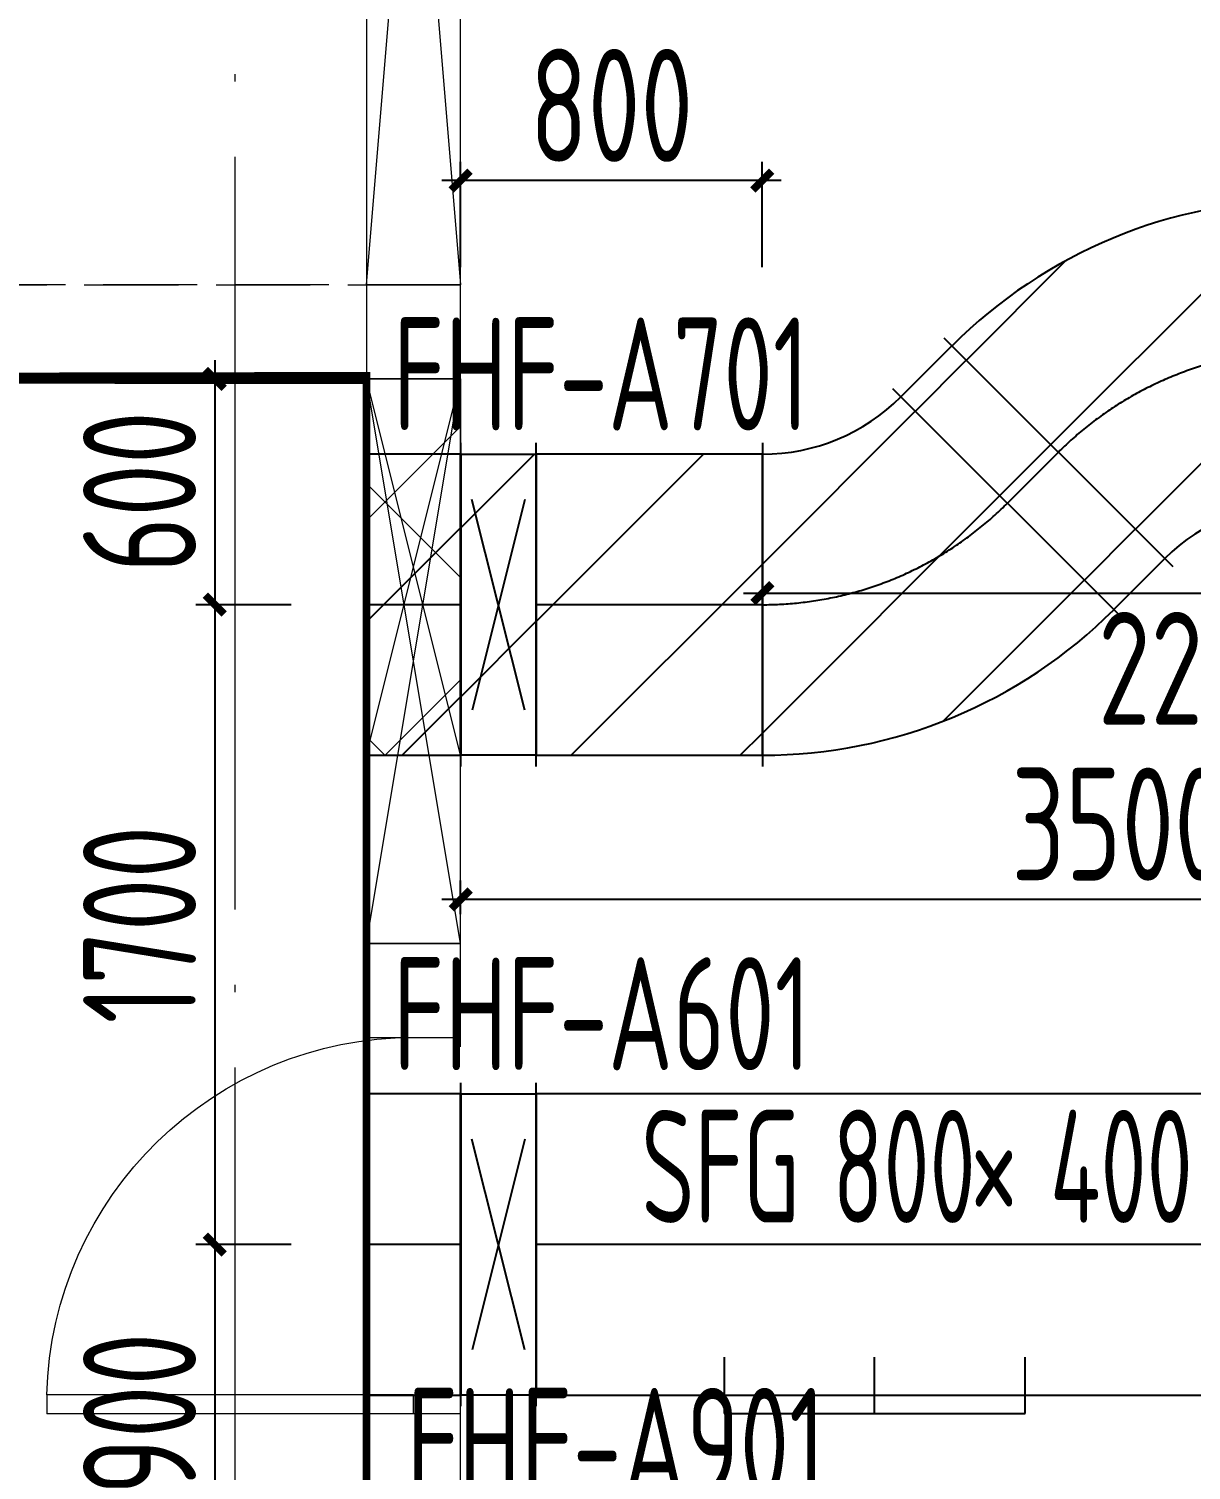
# Model space of a CAD drawing. Extents: x 13114849 to 13479250, y 160225 to 278773.
# Drawn here: x 13247850 to 13250939, y 198810 to 202640 of the extents above; entities that cross this region are included whole.
import ezdxf

# ---------------------------------------------------------------- set-up
doc = ezdxf.new("R2010")
doc.units = 0
doc.header["$LTSCALE"] = 1000
doc.header["$MEASUREMENT"] = 0
for name, pattern in [('CENTER2', [28.575000000000003, 19.05, -3.175, 3.175, -3.175]), ('DASH', [0.35, 0.25, -0.1]), ('DOTE', [2.4200000000000004, 2, -0.2, 0.02, -0.2])]:
    doc.linetypes.add(name, pattern=pattern)
for name, color, linetype in [('DUCT-X-P标注', 7, 'Continuous'), ('DUCT-X-S中心线', 5, 'CENTER2'), ('DUCT-X-S标注', 7, 'Continuous'), ('DUCT-X-S法兰', 4, 'Continuous'), ('DUCT-X-S管', 3, 'Continuous'), ('DUCT-X-S管端线', 4, 'Continuous'), ('DUCT-X-S阀门', 7, 'Continuous'), ('Hvac-Hide', 8, 'Continuous')]:
    doc.layers.add(name, color=color, linetype=linetype)
doc.layers.add('建筑底图', color=8, linetype='Continuous', lineweight=13)
doc.styles.add('67', font='gbenor.shx', dxfattribs={"width": 0.7, "bigfont": 'hztxt.shx'})
doc.styles.add('du', font='gbenor.shx', dxfattribs={"width": 0.8, "bigfont": 'hztxt.shx'})
doc.dimstyles.new('67', dxfattribs={"dimscale": 100, "dimtxt": 3, "dimasz": 0.5, "dimexe": 0.5, "dimexo": 2, "dimgap": 0.5, "dimtad": 2, "dimdec": 0, "dimrnd": 5, "dimzin": 0, "dimdsep": 46, "dimtxsty": 'du', "dimblk": 'ARCHTICK', "dimcen": 0, "dimdle": 0.5, "dimclrd": 256, "dimclre": 256, "dimclrt": 256, "dimazin": 0, "dimtfac": 1, "dimtdec": 0, "dimtix": 1, "dimtmove": 2, "dimatfit": 3, "dimfxl": 1, "dimtolj": 1, "dimtzin": 0, "dimlwd": -1, "dimlwe": -1, "dimarcsym": 0})

# ---------------------------------------------------------------- blocks, each defined once
blk = doc.blocks.new('_ArchTick')
at = {"color": 0, "linetype": 'ByBlock', "const_width": 0.4}
blk.add_lwpolyline([(-0.5, -0.5), (0.5, 0.5)], dxfattribs=at)
blk = doc.blocks.new('*D330')
at = {"layer": 'DUCT-X-S标注', "transparency": 16777216}
for p, q in [((13248997.36620515, 202006.5644799118), (13248997.36620515, 202286.4268275829)), ((13249798.99999999, 202006.5644799827), (13249798.99999999, 202286.4268275829)), ((13249848.99999999, 202236.4268275829), (13248947.36620515, 202236.4268275829))]:
    blk.add_line(p, q, dxfattribs=at)
at = {"layer": 'DUCT-X-S标注', "transparency": 16777216, "xscale": 50, "yscale": 50, "zscale": 50, "rotation": 180}
blk.add_blockref('_ArchTick', (13248997.36620515, 202236.4268275829), dxfattribs=at)
at = {"layer": 'DUCT-X-S标注', "transparency": 16777216, "xscale": 50, "yscale": 50, "zscale": 50}
blk.add_blockref('_ArchTick', (13249798.99999999, 202236.4268275829), dxfattribs=at)
at = {"layer": 'DUCT-X-S标注', "transparency": 16777216, "insert": (13249398.18310257, 202436.4268275829), "char_height": 300, "attachment_point": 5, "style": 'du'}
blk.add_mtext('\\A1;800', dxfattribs=at)
blk = doc.blocks.new('*D321')
at = {"layer": 'DUCT-X-P标注', "transparency": 16777216}
for p, q in [((13248344, 199459.2367026544), (13248344, 198459.5146854777)), ((13248547.36620671, 199409.2367026544), (13248294, 199409.2367026544)), ((13248547.36620671, 198509.5146854777), (13248294, 198509.5146854777))]:
    blk.add_line(p, q, dxfattribs=at)
at = {"layer": 'DUCT-X-P标注', "transparency": 16777216, "xscale": 50, "yscale": 50, "zscale": 50}
for p, rotation in [((13248344, 199409.2367026544), 90), ((13248344, 198509.5146854777), 270)]:
    blk.add_blockref('_ArchTick', p, dxfattribs=dict(at, rotation=rotation))
at = {"layer": 'DUCT-X-P标注', "transparency": 16777216, "insert": (13248144, 198959.3756940681), "char_height": 300, "attachment_point": 5, "rotation": 90, "style": 'du'}
blk.add_mtext('\\A1;900', dxfattribs=at)
blk = doc.blocks.new('*D317')
at = {"layer": 'DUCT-X-S标注', "transparency": 16777216}
for p, q in [((13248997.36620659, 200287.1330364022), (13248997.36620659, 200376.381648673)), ((13252497.03874609, 200131.0679888918), (13252497.03874609, 200376.381648673)), ((13252547.03874609, 200326.381648673), (13248947.36620659, 200326.381648673))]:
    blk.add_line(p, q, dxfattribs=at)
at = {"layer": 'DUCT-X-S标注', "transparency": 16777216, "xscale": 50, "yscale": 50, "zscale": 50, "rotation": 180}
blk.add_blockref('_ArchTick', (13248997.36620659, 200326.381648673), dxfattribs=at)
at = {"layer": 'DUCT-X-S标注', "transparency": 16777216, "xscale": 50, "yscale": 50, "zscale": 50}
blk.add_blockref('_ArchTick', (13252497.03874609, 200326.381648673), dxfattribs=at)
at = {"layer": 'DUCT-X-S标注', "transparency": 16777216, "insert": (13250747.20247634, 200526.381648673), "char_height": 300, "attachment_point": 5, "style": 'du'}
blk.add_mtext('\\A1;3500', dxfattribs=at)
blk = doc.blocks.new('*D256')
at = {"layer": 'DUCT-X-S标注', "transparency": 16777216}
for p, q in [((13249798.99999999, 201334.5822706714), (13249798.99999999, 201090.3474791925)), ((13251997.58894407, 201334.5822706714), (13251997.58894407, 201090.3474791925)), ((13249748.99999999, 201140.3474791925), (13252047.58894407, 201140.3474791925))]:
    blk.add_line(p, q, dxfattribs=at)
at = {"layer": 'DUCT-X-S标注', "transparency": 16777216, "xscale": 50, "yscale": 50, "zscale": 50, "rotation": 180}
blk.add_blockref('_ArchTick', (13249798.99999999, 201140.3474791925), dxfattribs=at)
at = {"layer": 'DUCT-X-S标注', "transparency": 16777216, "xscale": 50, "yscale": 50, "zscale": 50}
blk.add_blockref('_ArchTick', (13251997.58894407, 201140.3474791925), dxfattribs=at)
at = {"layer": 'DUCT-X-S标注', "transparency": 16777216, "insert": (13250970.82092723, 200940.3474791925), "char_height": 300, "attachment_point": 5, "style": 'du'}
blk.add_mtext('\\A1;2200', dxfattribs=at)
blk = doc.blocks.new('*D215')
at = {"layer": 'DUCT-X-P标注', "transparency": 16777216}
for p, q in [((13248344, 201159.5146774194), (13248344, 199359.2367026544)), ((13248547.36620519, 201109.5146774194), (13248294, 201109.5146774194)), ((13248547.36620671, 199409.2367026544), (13248294, 199409.2367026544))]:
    blk.add_line(p, q, dxfattribs=at)
at = {"layer": 'DUCT-X-P标注', "transparency": 16777216, "xscale": 50, "yscale": 50, "zscale": 50}
for p, rotation in [((13248344, 201109.5146774194), 90), ((13248344, 199409.2367026544), 270)]:
    blk.add_blockref('_ArchTick', p, dxfattribs=dict(at, rotation=rotation))
at = {"layer": 'DUCT-X-P标注', "transparency": 16777216, "insert": (13248144, 200259.375690039), "char_height": 300, "attachment_point": 5, "rotation": 90, "style": 'du'}
blk.add_mtext('\\A1;1700', dxfattribs=at)
blk = doc.blocks.new('*D214')
at = {"layer": 'DUCT-X-P标注', "transparency": 16777216}
for p, q in [((13248344, 201759.5146693037), (13248344, 201059.5146774194)), ((13248547.36620922, 201709.5146693037), (13248294, 201709.5146693037)), ((13248547.36620519, 201109.5146774194), (13248294, 201109.5146774194))]:
    blk.add_line(p, q, dxfattribs=at)
at = {"layer": 'DUCT-X-P标注', "transparency": 16777216, "xscale": 50, "yscale": 50, "zscale": 50}
for p, rotation in [((13248344, 201709.5146693037), 90), ((13248344, 201109.5146774194), 270)]:
    blk.add_blockref('_ArchTick', p, dxfattribs=dict(at, rotation=rotation))
at = {"layer": 'DUCT-X-P标注', "transparency": 16777216, "insert": (13248144, 201409.5146733637), "char_height": 300, "attachment_point": 5, "rotation": 90, "style": 'du'}
blk.add_mtext('\\A1;600', dxfattribs=at)
blk = doc.blocks.new('_FZH')
blk.add_lwpolyline([(-0.5, -0.5), (0.5, -0.5), (0.5, 0.5), (-0.4999999999999999, 0.5)], close=True)
blk = doc.blocks.new('$DorLib2D$00000001')
for p, q in [((0.45, 0.975), (0.5000000000000002, 0.975)), ((0.45, 0), (0.45, 0.975)), ((0.5, 0), (0.5, 0.975)), ((0.5, 0), (0.45, 0))]:
    blk.add_line(p, q)
at = {"lineweight": 13}
blk.add_arc((0.475, 0), 0.975, 91.46928358135379, 180, dxfattribs=at)

msp = doc.modelspace()

# ---------------------------------------------------------------- hatches: boundary and pattern name
at = {"layer": 'DUCT-X-S管'}
h = msp.add_hatch(dxfattribs=at)
h.set_pattern_fill('ANSI31', color=8, scale=200)
h.set_pattern_definition([(45, (0, 0), (-224.5064030267288, 224.5064030267288), [])])
h.paths.add_polyline_path([(13249447.56620513, 209819.5139869216), (13249247.56620513, 209819.5139869219), (13249247.56620513, 209019.5139869219), (13249447.56620513, 209019.5139869216)])
h.paths.add_polyline_path([(13251249.25773995, 209419.5139869194), (13249447.76620513, 209419.5139869216), (13249447.76620513, 209019.5139869216), (13251249.25773995, 209019.5139869194)])
h.paths.add_polyline_path([(13251249.25773995, 209819.5139869194), (13249447.76620513, 209819.5139869216), (13249447.76620513, 209419.5139869216), (13251249.25773995, 209419.5139869194)])
h.paths.add_polyline_path([(13251249.45773995, 209819.5139869194), (13251249.45773995, 209419.5139869194), (13252049.45773995, 209419.5139869184)], flags=17)
h.paths.add_polyline_path([(13252049.45773995, 209419.5139869184), (13251249.45773995, 209419.5139869194), (13251249.45773995, 209019.5139869194)])
h.paths.add_polyline_path([(13252049.45773995, 209819.5139869184), (13251249.45773995, 209819.5139869194), (13252049.45773995, 209419.5139869184)], flags=17)
h.paths.add_polyline_path([(13252049.45773995, 209419.5139869184), (13251249.45773995, 209019.5139869194), (13252049.45773995, 209019.5139869184)])
h.paths.add_polyline_path([(13249247.36620514, 209819.5139869219), (13248747.36620513, 209819.5139869225), (13248747.36620513, 209419.5139869225), (13249247.36620514, 209419.5139869219)])
h.paths.add_polyline_path([(13249247.36620514, 209419.5139869219), (13248747.36620513, 209419.5139869225), (13248747.36620513, 209019.5139869225), (13249247.36620514, 209019.5139869219)])
h.paths.add_polyline_path([(13249247.36620513, 208619.5139868674), (13248747.36620513, 208619.5139868671), (13248747.36620513, 208219.5139868671), (13249247.36620513, 208219.5139868674)])
h.paths.add_polyline_path([(13249247.36620513, 208219.5139868674), (13248747.36620513, 208219.5139868671), (13248747.36620513, 207819.5139868671), (13249247.36620513, 207819.5139868674)])
h.paths.add_polyline_path([(13251198.63290905, 208619.5139868676), (13249447.76620513, 208619.5139868675), (13249447.76620513, 208219.5139868675), (13251198.63290905, 208219.5139868676)])
h.paths.add_polyline_path([(13249447.56620513, 208619.5139868647), (13249247.56620513, 208619.5139868647), (13249247.56620513, 207819.5139868702), (13249447.56620513, 207819.5139868703)])
h.paths.add_polyline_path([(13251198.63290905, 208219.5139868676), (13249447.76620513, 208219.5139868675), (13249447.76620513, 207819.5139868675), (13251198.63290905, 207819.5139868676)])
h.paths.add_polyline_path([(13251198.83290905, 208619.5139868676), (13251198.83290905, 208219.5139868676), (13251998.83290905, 208219.5139868676)])
h.paths.add_polyline_path([(13251998.83290905, 208219.5139868676), (13251198.83290905, 208219.5139868676), (13251198.83290905, 207819.5139868676)], flags=17)
h.paths.add_polyline_path([(13251998.83290905, 208219.5139868676), (13251198.83290905, 207819.5139868676), (13251998.83290905, 207819.5139868676)], flags=17)
h.paths.add_polyline_path([(13251998.83290905, 208619.5139868676), (13251198.83290905, 208619.5139868676), (13251998.83290905, 208219.5139868676)])
h.paths.add_polyline_path([(13252850.25773995, 209419.5139869174), (13252850.25773995, 209019.5139869174), (13253650.25773995, 209019.5139869164)], flags=17)
h.paths.add_polyline_path([(13253650.25773995, 209819.5139869164), (13252850.25773995, 209819.5139869174), (13252850.25773995, 209419.5139869174)])
h.paths.add_polyline_path([(13253650.25773995, 209819.5139869164), (13252850.25773995, 209419.5139869174), (13253650.25773995, 209419.5139869164)])
h.paths.add_polyline_path([(13253650.25773995, 209419.5139869164), (13252850.25773995, 209419.5139869174), (13253650.25773995, 209019.5139869164)], flags=17)
h.paths.add_polyline_path([(13256072.34927476, 209419.5139869133), (13253650.45773995, 209419.5139869164), (13253650.45773995, 209019.5139869164), (13256072.34927476, 209019.5139869133)])
h.paths.add_polyline_path([(13256072.34927476, 209819.5139869133), (13253650.45773995, 209819.5139869164), (13253650.45773995, 209419.5139869164), (13256072.34927476, 209419.5139869133)])
h.paths.add_polyline_path([(13256072.34927476, 208619.5139868679), (13253599.83290905, 208619.5139868677), (13253599.83290905, 208219.5139868677), (13256072.34927476, 208219.5139868679)])
h.paths.add_polyline_path([(13256072.34927476, 208219.5139868679), (13253599.83290905, 208219.5139868677), (13253599.83290905, 207819.5139868677), (13256072.34927476, 207819.5139868679)])
h.paths.add_polyline_path([(13253599.63290905, 208619.5139868677), (13252799.63290905, 208219.5139868677), (13253599.63290905, 208219.5139868677)], flags=17)
h.paths.add_polyline_path([(13253599.63290905, 208219.5139868677), (13252799.63290905, 208219.5139868677), (13253599.63290905, 207819.5139868677)])
h.paths.add_polyline_path([(13252799.63290905, 208219.5139868677), (13252799.63290905, 207819.5139868677), (13253599.63290905, 207819.5139868677)])
h.paths.add_polyline_path([(13253599.63290905, 208619.5139868677), (13252799.63290905, 208619.5139868677), (13252799.63290905, 208219.5139868677)], flags=17)
h.paths.add_polyline_path([(13256272.54927476, 208619.5139868679), (13256072.54927476, 208619.5139868679), (13256072.54927476, 207819.5139868679), (13256272.54927476, 207819.5139868679)])
h.paths.add_polyline_path([(13256772.82409987, 208619.5139868679), (13256272.74927476, 208619.5139868679), (13256272.74927476, 208219.5139868679), (13256772.82409987, 208219.5139868679)])
h.paths.add_polyline_path([(13256772.82409987, 208219.5139868679), (13256272.74927476, 208219.5139868679), (13256272.74927476, 207819.5139868679), (13256772.82409987, 207819.5139868679)])
h.paths.add_polyline_path([(13256773.74210515, 209419.513986911), (13256272.74927476, 209419.5139869126), (13256272.74927476, 209019.5139869126), (13256773.74210515, 209019.513986911)])
h.paths.add_polyline_path([(13256272.54927477, 209819.5139869098), (13256072.54927477, 209819.5139869105), (13256072.54927476, 209019.513986916), (13256272.54927476, 209019.5139869153)])
h.paths.add_polyline_path([(13256773.74210515, 209819.513986911), (13256272.74927477, 209819.5139869126), (13256272.74927476, 209419.5139869126), (13256773.74210515, 209419.513986911)])
h.paths.add_polyline_path([(13259709.96315765, 209819.5139869007), (13259397.2421051, 209819.5139869017), (13259397.2421051, 209419.5139869017), (13259709.96315764, 209419.5139869007)])
h.paths.add_polyline_path([(13259810.16315765, 209641.9598676498), (13259810.16315765, 209819.5139869004), (13259710.16315765, 209819.5139869007), (13259710.16315764, 209019.5139869007), (13259910.16315764, 209019.5139869), (13259910.16315765, 209819.5139869), (13259810.16315765, 209819.5139869004)])
h.paths.add_polyline_path([(13260223.08421019, 209819.513986899), (13259910.36315764, 209819.5139869), (13259910.36315764, 209419.5139869), (13260223.08421019, 209419.513986899)])
h.paths.add_polyline_path([(13259709.96315764, 209419.5139869007), (13259397.2421051, 209419.5139869017), (13259397.24210509, 209019.5139869017), (13259709.96315764, 209019.5139869007)])
h.paths.add_polyline_path([(13260223.08421019, 209419.513986899), (13259910.36315764, 209419.5139869), (13259910.36315764, 209019.5139869), (13260223.08421019, 209019.513986899)])
h.paths.add_polyline_path([(13260423.28421019, 209819.5139868983), (13260223.28421019, 209819.513986899), (13260223.28421019, 209019.513986899), (13260423.28421019, 209019.5139868983)])
h.paths.add_polyline_path([(13260702.16620409, 209819.5139868973), (13260423.48421019, 209819.5139868983), (13260423.48421019, 209419.5139868983), (13260702.16620409, 209419.5139868973)])
h.paths.add_polyline_path([(13260702.16620409, 209419.5139868973), (13260423.48421019, 209419.5139868983), (13260423.48421019, 209019.5139868983), (13260702.16620408, 209019.5139868973)])
h.paths.add_polyline_path([(13261272.36620408, 209939.5139868975), (13261272.36620409, 209989.5139868971), (13260872.36620409, 209989.5139868971), (13260872.36620409, 209939.5139868989, -0.4142135623741164), (13260752.36620409, 209819.5139868989), (13260702.36620409, 209819.5139868973), (13260702.36620408, 209419.5139868973), (13260752.36620408, 209419.5139868971, 0.414213562374118)], flags=17)
h.paths.add_polyline_path([(13261672.36620409, 209989.5139868971), (13261272.36620409, 209989.5139868971), (13261272.36620408, 209939.5139868975, -0.4142135623741175), (13260752.36620408, 209419.5139868971), (13260702.36620408, 209419.5139868973), (13260702.36620408, 209019.5139868973), (13261672.36620409, 209019.513986894)])
h.paths.add_polyline_path([(13261272.36620409, 212034.1166338175), (13260872.36620409, 212034.1166338175), (13260872.36620409, 209989.7139868971), (13261272.36620409, 209989.7139868971)])
h.paths.add_polyline_path([(13261672.36620409, 212034.1166338175), (13261272.36620409, 212034.1166338175), (13261272.36620409, 209989.7139868971), (13261672.36620409, 209989.7139868971)])
h.paths.add_polyline_path([(13261272.36620409, 214612.6941479993), (13260872.36620409, 214612.6941479993), (13260872.36620409, 212234.5166338175), (13261272.36620409, 212234.5166338175)])
h.paths.add_polyline_path([(13261672.36620409, 214612.6941479993), (13261272.36620409, 214612.6941479993), (13261272.36620409, 212234.5166338175), (13261672.36620409, 212234.5166338175)])
h.paths.add_polyline_path([(13261672.36620409, 212234.3166338175), (13260872.36620409, 212234.3166338175), (13260872.36620409, 212034.3166338175), (13261672.36620409, 212034.3166338175)])
h.paths.add_polyline_path([(13261572.36620398, 215112.8941479993), (13260772.36620398, 215112.8941479994), (13260872.36620409, 214612.8941479993), (13261272.36620409, 214612.8941479993)])
h.paths.add_polyline_path([(13262372.36620398, 215112.8941479992), (13261572.36620398, 215112.8941479993), (13261272.36620409, 214612.8941479993), (13261672.36620409, 214612.8941479993)])
h.paths.add_polyline_path([(13262372.36620398, 215332.584179116), (13261572.36620398, 215332.584179116), (13261572.36620398, 215113.0941479993), (13262372.36620398, 215113.0941479993)])
h.paths.add_polyline_path([(13262372.36620398, 215532.784179116), (13260772.36620398, 215532.784179116), (13260772.36620398, 215332.784179116), (13262372.36620398, 215332.784179116)])
h.paths.add_polyline_path([(13261572.36620398, 215784.5146854253), (13260772.36620398, 215784.5146854253), (13260772.36620398, 215532.984179116), (13261572.36620398, 215532.984179116)])
h.paths.add_polyline_path([(13261572.36620398, 215332.584179116), (13260772.36620398, 215332.584179116), (13260772.36620398, 215113.0941479993), (13261572.36620398, 215113.0941479993)])
h.paths.add_polyline_path([(13262372.36620398, 215784.5146854253), (13261572.36620398, 215784.5146854253), (13261572.36620398, 215532.984179116), (13262372.36620398, 215532.984179116)])
h.paths.add_polyline_path([(13259910.16315764, 208619.5139868683), (13259810.16315764, 208619.5139868683), (13259810.16315764, 208441.959867618), (13259820.38812521, 208440.0484899194), (13259829.66662314, 208431.5900214406), (13259833.10255121, 208419.5139868649), (13259830.82508248, 208411.5095145428), (13259827.11557405, 208404.0598173516), (13259820.03992621, 208399.6787616905), (13259810.16315764, 208395.8524811628), (13259810.16315764, 208397.0681061186), (13259799.93819007, 208398.9794838172), (13259790.65969214, 208407.437952296), (13259787.22376407, 208419.5139868717), (13259790.65969215, 208431.5900214406), (13259799.93819007, 208440.0484899194), (13259810.16315764, 208441.9598676175), (13259810.16315764, 208619.5139868683), (13259710.16315764, 208619.5139868683), (13259710.16315764, 207819.5139868683), (13259910.16315764, 207819.5139868683)])
h.paths.add_polyline_path([(13260222.16620498, 208219.5139868684), (13259910.36315764, 208219.5139868683), (13259910.36315764, 207819.5139868683), (13260222.16620498, 207819.5139868684)])
h.paths.add_polyline_path([(13259709.96315764, 208619.5139868683), (13259396.32409987, 208619.5139868683), (13259396.32409987, 208219.5139868683), (13259709.96315764, 208219.5139868683)])
h.paths.add_polyline_path([(13259709.96315764, 208219.5139868683), (13259396.32409987, 208219.5139868683), (13259396.32409987, 207819.5139868683), (13259709.96315764, 207819.5139868683)])
h.paths.add_polyline_path([(13260422.36620498, 208619.5139868684), (13260222.36620498, 208619.5139868684), (13260222.36620498, 207819.5139868684), (13260422.36620498, 207819.5139868684)])
h.paths.add_polyline_path([(13260222.16620498, 208619.5139868684), (13259910.36315764, 208619.5139868683), (13259910.36315764, 208219.5139868683), (13260222.16620498, 208219.5139868684)])
h.paths.add_polyline_path([(13260702.16620408, 208619.5139868684), (13260422.56620498, 208619.5139868684), (13260422.56620498, 208219.5139868684), (13260702.16620408, 208219.5139868684)])
h.paths.add_polyline_path([(13260702.16620408, 208219.5139868684), (13260422.56620498, 208219.5139868684), (13260422.56620498, 207819.5139868684), (13260702.16620408, 207819.5139868684)])
h.paths.add_polyline_path([(13261672.36620408, 208619.5139868686), (13260702.36620408, 208619.5139868684), (13260702.36620408, 208219.5139868684), (13260752.36620407, 208219.5139868684, -0.4142135623730951), (13261272.36620408, 207699.5139868668), (13261272.36620408, 207649.5139868685), (13261672.36620408, 207649.5139868685)])
h.paths.add_polyline_path([(13260752.36620407, 208219.5139868684), (13260702.36620408, 208219.5139868684), (13260702.36620408, 207819.5139868684), (13260752.36620407, 207819.5139868683, -0.414213562373095), (13260872.36620408, 207699.5139868664), (13260872.36620408, 207649.5139868685), (13261272.36620408, 207649.5139868685), (13261272.36620408, 207699.5139868668, 0.4142135623730845)], flags=17)
h.paths.add_polyline_path([(13261272.36620408, 207649.3139868685), (13260872.36620408, 207649.3139868685), (13260872.36620408, 206829.7143252046), (13261272.36620408, 206829.7143252046)])
h.paths.add_polyline_path([(13261672.36620408, 207649.3139868685), (13261272.36620408, 207649.3139868685), (13261272.36620408, 206829.7143252046), (13261672.36620408, 206829.7143252046)])
h.paths.add_polyline_path([(13261272.36620408, 206629.3143252046), (13260872.36620408, 206629.3143252046), (13260872.36620408, 199597.227107865), (13261272.36620408, 199597.227107865)])
h.paths.add_polyline_path([(13261672.36620408, 206629.3143252046), (13261272.36620408, 206629.3143252046), (13261272.36620408, 199597.227107865), (13261672.36620408, 199597.227107865)])
h.paths.add_polyline_path([(13261672.36620408, 206829.5143252046), (13260872.36620408, 206829.5143252046), (13260872.36620408, 206629.5143252046), (13261672.36620408, 206629.5143252046)])
h.paths.add_polyline_path([(13298012.1662041, 197010.0056730586), (13296334.13227398, 197010.0056730586), (13296334.13227398, 196610.0056730586), (13298012.1662041, 196610.0056730586)])
h.paths.add_polyline_path([(13298012.1662041, 196610.0056730586), (13296334.13227398, 196610.0056730586), (13296334.13227398, 196210.0056730586), (13298012.1662041, 196210.0056730586)])
h.paths.add_polyline_path([(13298062.3662041, 196610.0056730586), (13298012.3662041, 196610.0056730586), (13298012.3662041, 196210.0056730586), (13298062.3662041, 196210.005673057, -0.4142135623730951), (13298222.3662041, 196050.005673057), (13298222.3662041, 196000.0056730586), (13298622.3662041, 196000.0056730586), (13298622.3662041, 196050.0056730572, 0.414213562373095)], flags=17)
h.paths.add_polyline_path([(13299022.3662041, 197010.0056730586), (13298012.3662041, 197010.0056730586), (13298012.3662041, 196610.0056730586), (13298062.3662041, 196610.0056730586, -0.414213562373095), (13298622.3662041, 196050.0056730572), (13298622.3662041, 196000.0056730586), (13299022.3662041, 196000.0056730586)])
h.paths.add_polyline_path([(13298622.3662041, 195999.8056730586), (13298222.3662041, 195999.8056730586), (13298222.3662041, 195899.5), (13298622.3662041, 195899.5)])
h.paths.add_polyline_path([(13299022.3662041, 195999.8056730586), (13298622.3662041, 195999.8056730586), (13298622.3662041, 195899.5), (13299022.3662041, 195899.5)])
h.paths.add_polyline_path([(13298622.3662041, 195899.3), (13298222.3662041, 195899.3), (13297822.3662041, 195399.3), (13298622.3662041, 195399.3)])
h.paths.add_polyline_path([(13299022.3662041, 195899.3), (13298622.3662041, 195899.3), (13298622.3662041, 195399.3), (13299422.3662041, 195399.3)])
h.paths.add_polyline_path([(13299422.36620409, 195309.7146855955), (13297822.36620409, 195309.7146855955), (13297822.36620409, 195109.7146855955), (13299422.36620409, 195109.7146855955)])
h.paths.add_polyline_path([(13299422.3662041, 195399.0999999499), (13298622.3662041, 195399.1), (13298622.36620409, 195309.9146855955), (13299422.36620409, 195309.9146855454)])
h.paths.add_polyline_path([(13298622.3662041, 195399.1), (13297822.3662041, 195399.1000000501), (13297822.36620409, 195309.9146856456), (13298622.36620409, 195309.9146855955)])
h.paths.add_polyline_path([(13298622.36620409, 195109.5146855955), (13297822.36620409, 195109.5146855776), (13297822.3662041, 194859.5146855148), (13298622.3662041, 194859.5146855327)])
h.paths.add_polyline_path([(13299422.36620409, 195109.5146856134), (13298622.36620409, 195109.5146855955), (13298622.3662041, 194859.5146855327), (13299422.3662041, 194859.5146855505)])
h = msp.add_hatch(dxfattribs=at)
h.set_pattern_fill('ANSI31', color=8, scale=200)
h.set_pattern_definition([(45, (7.539987564086914e-06, -86929.14762198928), (-224.5064030267288, 224.5064030267288), [])])
h.paths.add_polyline_path([(13251236.94170724, 202184.5146736407, 0.1989517311874837), (13250303.05823345, 201797.6874730918), (13250585.90094325, 201514.8447633012), (13250585.9716518, 201514.9154718485, -0.1989123682195912), (13251236.84170722, 201784.5146774272), (13251236.94170725, 201784.5146774272)])
h.paths.add_polyline_path([(13251236.94170725, 201784.5146719952, 0.1989688373447257), (13250585.90094709, 201514.8447594605), (13250868.74365573, 201232.0020508332), (13250868.81436521, 201232.0727603079, -0.1989123682352521), (13251236.84170728, 201384.5146774272), (13251236.94170726, 201384.5146774272)])
h.paths.add_polyline_path([(13250302.91680942, 201797.5460544133), (13250167.53948042, 201662.1687254081), (13250450.3821929, 201379.3260129397), (13250585.7595219, 201514.7033419449)])
h.paths.add_polyline_path([(13250585.7595219, 201514.7033419449), (13250450.3821929, 201379.3260129397), (13250733.22490538, 201096.4833004712), (13250868.60223438, 201231.8606294765)])
h.paths.add_polyline_path([(13250450.2407677, 201379.1845954241), (13250167.39805906, 201662.0273040514), (13250167.32734959, 201661.9565945774, -0.1989123682358265), (13249799.30000752, 201509.5146774573), (13249799.20000753, 201509.5146774573), (13249799.20000754, 201109.5146828893, 0.1989688373447956)])
h.paths.add_polyline_path([(13250450.24077154, 201379.1845915834), (13250450.17006299, 201379.1138830352, -0.1989123682356698), (13249799.30000751, 201109.5146774573), (13249799.20000754, 201109.5146774573), (13249799.20000755, 200709.5146812438, 0.1989517311875162), (13250733.08348135, 201096.3418817927)])
h.paths.add_polyline_path([(13249799.10000754, 201509.5146774573), (13249197.76621272, 201509.5146774445), (13249197.76621273, 201109.5146774445), (13249799.10000754, 201109.5146774573)])
h.paths.add_polyline_path([(13249799.10000754, 201109.5146774573), (13249197.76621273, 201109.5146774445), (13249197.76621274, 200709.5146774445), (13249799.10000754, 200709.5146774573)])
h.paths.add_polyline_path([(13249197.56621272, 201509.5146774445), (13248997.56621272, 201509.5146774411), (13248997.56621274, 200709.5146774411), (13249197.56621274, 200709.5146774445)])
h.paths.add_polyline_path([(13248997.3662127, 201509.5146774411), (13248747.3662127, 201509.5146774194), (13248747.36621273, 201109.5146774194), (13248997.36621273, 201109.5146774411)])
h.paths.add_polyline_path([(13248997.36621273, 201109.5146774411), (13248747.36621273, 201109.5146774194), (13248747.36621277, 200709.5146774194), (13248997.36621277, 200709.5146774411)])
h.paths.add_polyline_path([(13251997.38895162, 201784.5146774752), (13251236.94170725, 201784.5146774272), (13251236.94170726, 201384.5146774272), (13251997.38895164, 201384.5146774752)])
h.paths.add_polyline_path([(13251997.38895159, 202184.5146774752), (13251236.94170724, 202184.5146774272), (13251236.94170725, 201784.5146774272), (13251997.38895162, 201784.5146774752)])
h.paths.add_polyline_path([(13252597.58895161, 202064.5146774931), (13251997.5889516, 202184.5146774752), (13252597.58895162, 201784.5146774931)], flags=17)
h.paths.add_polyline_path([(13251997.5889516, 202184.5146774752), (13251997.58895162, 201784.5146774752), (13252597.58895162, 201784.5146774931)])
h.paths.add_polyline_path([(13252597.58895162, 201784.5146774931), (13251997.58895162, 201784.5146774752), (13251997.58895163, 201384.5146774752)])
h.paths.add_polyline_path([(13252597.58895162, 201784.5146774931), (13251997.58895163, 201384.5146774752), (13252597.58895162, 201504.5146774931)])
h.paths.add_polyline_path([(13254048.38895157, 202184.5146775363), (13253448.38895158, 202064.5146775185), (13253448.38895158, 201784.5146775185)])
h.paths.add_polyline_path([(13254048.38895157, 202184.5146775363), (13253448.38895158, 201784.5146775185), (13254048.38895158, 201784.5146775363)])
h.paths.add_polyline_path([(13254048.38895158, 201784.5146775363), (13253448.38895158, 201784.5146775185), (13254048.3889516, 201384.5146775363)])
h.paths.add_polyline_path([(13253448.38895158, 201784.5146775185), (13253448.38895159, 201504.5146775185), (13254048.3889516, 201384.5146775363)], flags=17)
h.paths.add_polyline_path([(13254850.17758089, 202184.5146775731), (13254048.58895157, 202184.5146775364), (13254048.58895159, 201784.5146775364), (13254850.17758091, 201784.5146775731)])
h.paths.add_polyline_path([(13254850.17758091, 201784.5146775731), (13254048.58895159, 201784.5146775364), (13254048.5889516, 201384.5146775364), (13254850.17758093, 201384.5146775731)])
at = {"layer": '建筑底图'}
h = msp.add_hatch(dxfattribs=at)
h.set_pattern_fill('ANSI37', color=8, scale=300, style=0)
h.set_pattern_definition([(45, (0, 0), (-336.7596045400932, 336.7596045400933), []), (135, (0, 0), (-336.7596045400933, -336.7596045400932), [])])
h.paths.add_polyline_path([(13248997.36620543, 201709.5146855548), (13248747.36620543, 201709.5146855548), (13248747.36620543, 200709.5146460041), (13248997.36620543, 200709.5146460041)])

# ---------------------------------------------------------------- linework, layer by layer
at = {"layer": 'DUCT-X-P标注', "const_width": 20}
msp.add_lwpolyline([(13248747.3662056, 201709.5146854686), (13243797.36620407, 201709.5146857628), (13243797.36620507, 201609.5146855473), (13237797.36620407, 201609.5146853692), (13237797.36620411, 186509.5146855335), (13244997.36620483, 186509.5146844378), (13244997.36620511, 187934.5146850967), (13248747.3662044, 187934.5146849002), (13248747.3662056, 201709.5146854686)], dxfattribs=at)
at = {"layer": 'DUCT-X-S中心线'}
for p, q in [((13250450.38218536, 201379.3260129397), (13250585.75951436, 201514.703341945)), ((13250585.97164639, 201514.9154739793), (13250585.90093571, 201514.8447633012)), ((13250450.17005332, 201379.1138809053), (13250450.240764, 201379.1845915834)), ((13248997.36620519, 201109.5146774411), (13248747.36620519, 201109.5146774194)), ((13249799.2, 201109.5146774573), (13249197.76620519, 201109.5146774445)), ((13249799.2, 201109.5146774573), (13249799.3, 201109.5146774573)), ((13248997.36620671, 199409.2367026544), (13248747.36620671, 199409.2367026544)), ((13251998.38310336, 199409.2367026547), (13249197.76620671, 199409.2367026544))]:
    msp.add_line(p, q, dxfattribs=at)
for centre, radius, start, end in [((13251236.84169974, 200864.0454206576), 920.4692567696911, 90.00000000150727, 135.0000000012029), ((13249799.29999997, 202029.9839342271), 920.4692567697202, 270.0000000015073, 315.0000000012016)]:
    msp.add_arc(centre, radius, start, end, dxfattribs=at)
at = {"layer": 'DUCT-X-S法兰'}
for p, q in [((13250281.77430812, 201818.8299675321), (13250889.88614194, 201210.718137714)), ((13250754.36739159, 201075.1993873525), (13250146.25555777, 201683.3112171706)), ((13248997.46620519, 200679.5146774411), (13248997.46620519, 201539.5146774411)), ((13249197.66620519, 200679.5146774445), (13249197.66620519, 201539.5146774445)), ((13249799.1, 201539.5146774573), (13249799.1, 200679.5146774573)), ((13248997.46620671, 198979.2367026544), (13248997.46620671, 199839.2367026544)), ((13249197.66620671, 198979.2367026544), (13249197.66620671, 199839.2367026544))]:
    msp.add_line(p, q, dxfattribs=at)
at = {"layer": 'DUCT-X-S管'}
for p, q in [((13250302.91680188, 201797.5460544133), (13250167.53947288, 201662.168725408)), ((13250868.60222684, 201231.8606294766), (13250302.91680188, 201797.5460544133)), ((13250303.12893391, 201797.7581864473), (13250303.05822323, 201797.6874757692)), ((13250167.39805152, 201662.0273040514), (13250167.32734084, 201661.9565933733)), ((13250167.53947288, 201662.168725408), (13250733.22489784, 201096.4833004713)), ((13248747.36620516, 201509.5146774194), (13248747.36620523, 200709.5146774194)), ((13248997.36620516, 201509.5146774411), (13248747.36620516, 201509.5146774194)), ((13248997.36620523, 200709.5146774411), (13248997.36620516, 201509.5146774411)), ((13248997.56620518, 201509.5146774411), (13249197.56620518, 201509.5146774445)), ((13249197.76620518, 201509.5146774445), (13249197.7662052, 200709.5146774445)), ((13249799.19999999, 201509.5146774573), (13249197.76620518, 201509.5146774445)), ((13249799.29999999, 201509.5146774573), (13249799.19999999, 201509.5146774573)), ((13249799.20000001, 200709.5146774573), (13249799.19999999, 201509.5146774573)), ((13250733.22489784, 201096.4833004713), (13250868.60222684, 201231.8606294766)), ((13250868.74364819, 201232.0020508332), (13250868.81435887, 201232.0727615113)), ((13250733.0127658, 201096.2711684373), (13250733.08347648, 201096.3418791154)), ((13248747.36620523, 200709.5146774194), (13248997.36620523, 200709.5146774411)), ((13249197.5662052, 200709.5146774445), (13248997.5662052, 200709.5146774411)), ((13249197.7662052, 200709.5146774445), (13249799.20000001, 200709.5146774573)), ((13249799.20000001, 200709.5146774573), (13249799.30000001, 200709.5146774573)), ((13248747.36620671, 199809.2367026544), (13248747.36620671, 199009.2367026544)), ((13248997.36620671, 199809.2367026544), (13248747.36620671, 199809.2367026544)), ((13248997.36620671, 199009.2367026544), (13248997.36620671, 199809.2367026544)), ((13248997.56620671, 199809.2367026544), (13249197.56620671, 199809.2367026545)), ((13249197.76620671, 199809.2367026544), (13249197.76620671, 199009.2367026544)), ((13251998.38310336, 199809.2367026547), (13249197.76620671, 199809.2367026544)), ((13248747.36620671, 199009.2367026544), (13248997.36620671, 199009.2367026544)), ((13249197.56620671, 199009.2367026545), (13248997.56620671, 199009.2367026544)), ((13249197.76620671, 199009.2367026544), (13251998.38310336, 199009.2367026547))]:
    msp.add_line(p, q, dxfattribs=at)
for centre, radius, start, end in [((13251236.84169973, 200864.0454206656), 1320.469256761717, 90.00000000129313, 135.0000000013537), ((13249799.29999998, 202029.9839342232), 520.4692567658494, 270.0000000014354, 315.000000001305), ((13251236.84169974, 200864.0454206615), 520.4692567657912, 90.00000000143535, 135.0000000013095), ((13249799.29999998, 202029.983934219), 1320.469256761688, 270.0000000012931, 315.0000000013546)]:
    msp.add_arc(centre, radius, start, end, dxfattribs=at)
at = {"layer": 'DUCT-X-S管端线'}
for p, q in [((13250303.05822323, 201797.6874757692), (13250868.74364819, 201232.0020508332)), ((13250733.08347648, 201096.3418791154), (13250167.39805152, 201662.0273040514)), ((13248997.56620518, 201509.5146774411), (13248997.5662052, 200709.5146774411)), ((13249197.56620518, 201509.5146774445), (13249197.5662052, 200709.5146774445)), ((13249799.20000001, 200709.5146774573), (13249799.19999999, 201509.5146774573)), ((13248997.56620671, 199809.2367026544), (13248997.56620671, 199009.2367026544)), ((13249197.56620671, 199809.2367026545), (13249197.56620671, 199009.2367026545))]:
    msp.add_line(p, q, dxfattribs=at)
at = {"layer": 'DUCT-X-S阀门'}
for p, q in [((13249167.64487563, 200829.5934031565), (13249027.48753475, 201389.435951729)), ((13249167.56620519, 201389.5146774428), (13249027.56620519, 200829.5146774428)), ((13249167.64487715, 199129.3154283681), (13249027.48753627, 199689.1579769406)), ((13249167.56620671, 199689.2367026544), (13249027.56620671, 199129.2367026544))]:
    msp.add_line(p, q, dxfattribs=at)
at = {"layer": 'Hvac-Hide'}
for p, q in [((13249697.25397224, 199110.1138427204), (13249697.25397223, 198960.113842696)), ((13250097.25397223, 198960.1138426923), (13250097.25397224, 199110.1138427067)), ((13250497.25397223, 198960.1138426885), (13250497.25397224, 199110.1138426931)), ((13249697.25397223, 198960.113842696), (13250497.25397223, 198960.1138426885))]:
    msp.add_line(p, q, dxfattribs=at)
at = {"layer": '建筑底图', "color": 8, "linetype": 'DOTE'}
msp.add_line((13248397.36620497, 209559.5146856282), (13248397.36620497, 180083.0282935039), dxfattribs=at)
at = {"layer": '建筑底图', "color": 8, "linetype": 'DASH'}
for p, q in [((13243797.36620503, 201959.5146851193), (13248747.36620651, 201959.5146851193)), ((13248747.36620651, 201709.514685849), (13243797.36620497, 201709.514685849)), ((13243797.36620498, 201709.514685849), (13248747.36620542, 201709.514685849))]:
    msp.add_line(p, q, dxfattribs=at)
at = {"layer": '建筑底图', "color": 8}
for p, q in [((13248747.36620543, 200709.5146460041), (13248747.36620541, 201709.5146855469)), ((13248997.36620543, 200709.5146460041), (13248997.36620528, 201709.5146855469)), ((13248747.36620543, 200709.5146460041), (13248997.36620543, 200709.5146460041))]:
    msp.add_line(p, q, dxfattribs=at)
for points in [[(13248747.36620529, 201959.5146856317), (13248997.36620538, 204959.5146875317)], [(13248747.36620538, 204959.5146875317), (13248997.36620529, 201959.5146856317)], [(13248997.36620516, 200709.5146855469), (13248747.36620516, 201709.5146855469)], [(13248997.36620651, 200209.5146855548), (13248747.36620651, 201709.5146855548)], [(13248747.36620651, 200209.5146855548), (13248997.36620651, 201709.5146855548)], [(13248747.36620521, 200709.5146460041), (13248997.36620516, 201709.5146774411)]]:
    msp.add_lwpolyline(points, dxfattribs=at)
for points in [[(13248747.36620538, 204959.5146875317), (13248747.36620529, 201959.5146856317), (13248997.36620529, 201959.5146856317), (13248997.36620538, 204959.5146875317)], [(13248747.36620516, 201709.5146855469), (13248997.36620516, 201709.5146855469), (13248997.36620516, 200709.5146855469), (13248747.36620516, 200709.5146855469)], [(13248997.36620651, 201709.5146855548), (13248747.36620651, 201709.5146855548), (13248747.36620651, 200209.5146855548), (13248997.36620651, 200209.5146855548)]]:
    msp.add_lwpolyline(points, close=True, dxfattribs=at)
at = {"layer": '建筑底图', "color": 8, "linetype": 'DASH'}
msp.add_lwpolyline([(13237997.36620433, 201909.5146856987), (13237547.36620657, 201909.514684621), (13237547.36620657, 186259.5146856196), (13245247.36620601, 186259.5146856196), (13245247.36620544, 187684.5146853515), (13248997.36620533, 187684.5146853903), (13248997.36620651, 201959.514671036), (13243547.36620581, 201959.514671036), (13243547.36620663, 201909.5146938135), (13237547.36620657, 201909.5146794445)], close=True, dxfattribs=at)

# ---------------------------------------------------------------- block references
at = {"layer": '建筑底图', "color": 8, "xscale": 250, "yscale": 250, "zscale": 250}
for p in [(13248872.36620651, 201834.5146855548), (13248872.36620644, 200084.5146850745), (13248872.36620671, 198834.5146845861)]:
    msp.add_blockref('_FZH', p, dxfattribs=at)
at = {"layer": '建筑底图', "color": 8, "xscale": -1000, "yscale": 1000, "zscale": -1000, "rotation": 90}
msp.add_blockref('$DorLib2D$00000001', (13248872.36620543, 199459.514685073), dxfattribs=at)

# ---------------------------------------------------------------- texts
at = {"layer": 'DUCT-X-S标注', "style": '67', "width": 0.75}
for s, p in [('FHF-A701', (13248817.70230138, 201572.8604273733, 4300)), ('FHF-A601', (13248817.7023014, 199872.5824525768, 4250)), ('FHF-A901', (13248854.00000001, 198728.1130868077, 2596.885326960997))]:
    msp.add_text(s, height=300, dxfattribs=at).set_placement(p)
at = {"layer": 'DUCT-X-S标注', "color": 7, "style": '67', "width": 0.7}
for s, p in [('SFG', (13249477.41678102, 199466.7367026545, 2815)), ('800', (13249985.74355267, 199466.7367026545, 2815)), ('400', (13250563.24355267, 199466.7367026546, 2815)), ('×', (13250353.24355267, 199466.7367026545, 2815))]:
    msp.add_text(s, height=300, dxfattribs=at).set_placement(p)

# ---------------------------------------------------------------- dimensions: what is measured, and where the dimension line sits
at = {"layer": 'DUCT-X-P标注'}
for base, p1, p2, picture, middle in [((13248344, 201109.5146774194), (13248747.36620922, 201709.5146693037), (13248747.36620519, 201109.5146774194, 2650), '*D214', (13248144, 201409.5146733637)), ((13248344, 199409.2367026544), (13248747.36620519, 201109.5146774194, 2650), (13248747.36620671, 199409.2367026544, 2600), '*D215', (13248144, 200259.375690039)), ((13248344, 198509.5146854777), (13248747.36620671, 199409.2367026544, 2600), (13248747.36620671, 198509.5146854777, 2500), '*D321', (13248144, 198959.3756940681))]:
    dim = msp.add_linear_dim(base=base, p1=p1, p2=p2, angle=90, dimstyle='67', dxfattribs=at)
    dim.commit()
    dim.dimension.update_dxf_attribs({"geometry": picture, "text_midpoint": middle})
at = {"layer": 'DUCT-X-S标注'}
for base, p1, p2, picture, middle in [((13248997.36620515, 202236.4268275829, 2650), (13249798.99999999, 201806.5644799827, 5300), (13248997.36620515, 201806.5644799118, 5300), '*D330', (13249398.18310257, 202436.4268275829, 2650)), ((13248997.36620659, 200326.381648673), (13252497.03874609, 199931.0679888918, 3400), (13248997.36620659, 200087.1330364022), '*D317', (13250747.20247634, 200526.381648673))]:
    dim = msp.add_linear_dim(base=base, p1=p1, p2=p2, dimstyle='67', dxfattribs=at)
    dim.commit()
    dim.dimension.update_dxf_attribs({"geometry": picture, "text_midpoint": middle})
dim = msp.add_linear_dim(base=(13251997.58894407, 201140.3474791925), p1=(13249798.99999999, 201534.5822706714, 2650), p2=(13251997.58894407, 201534.5822706714), dimstyle='67', dxfattribs=at)
dim.commit()
dim.dimension.update_dxf_attribs({"geometry": '*D256', "text_midpoint": (13250970.82092723, 200940.3474791925), "dimtype": 128})

doc.saveas('drawing.dxf')
